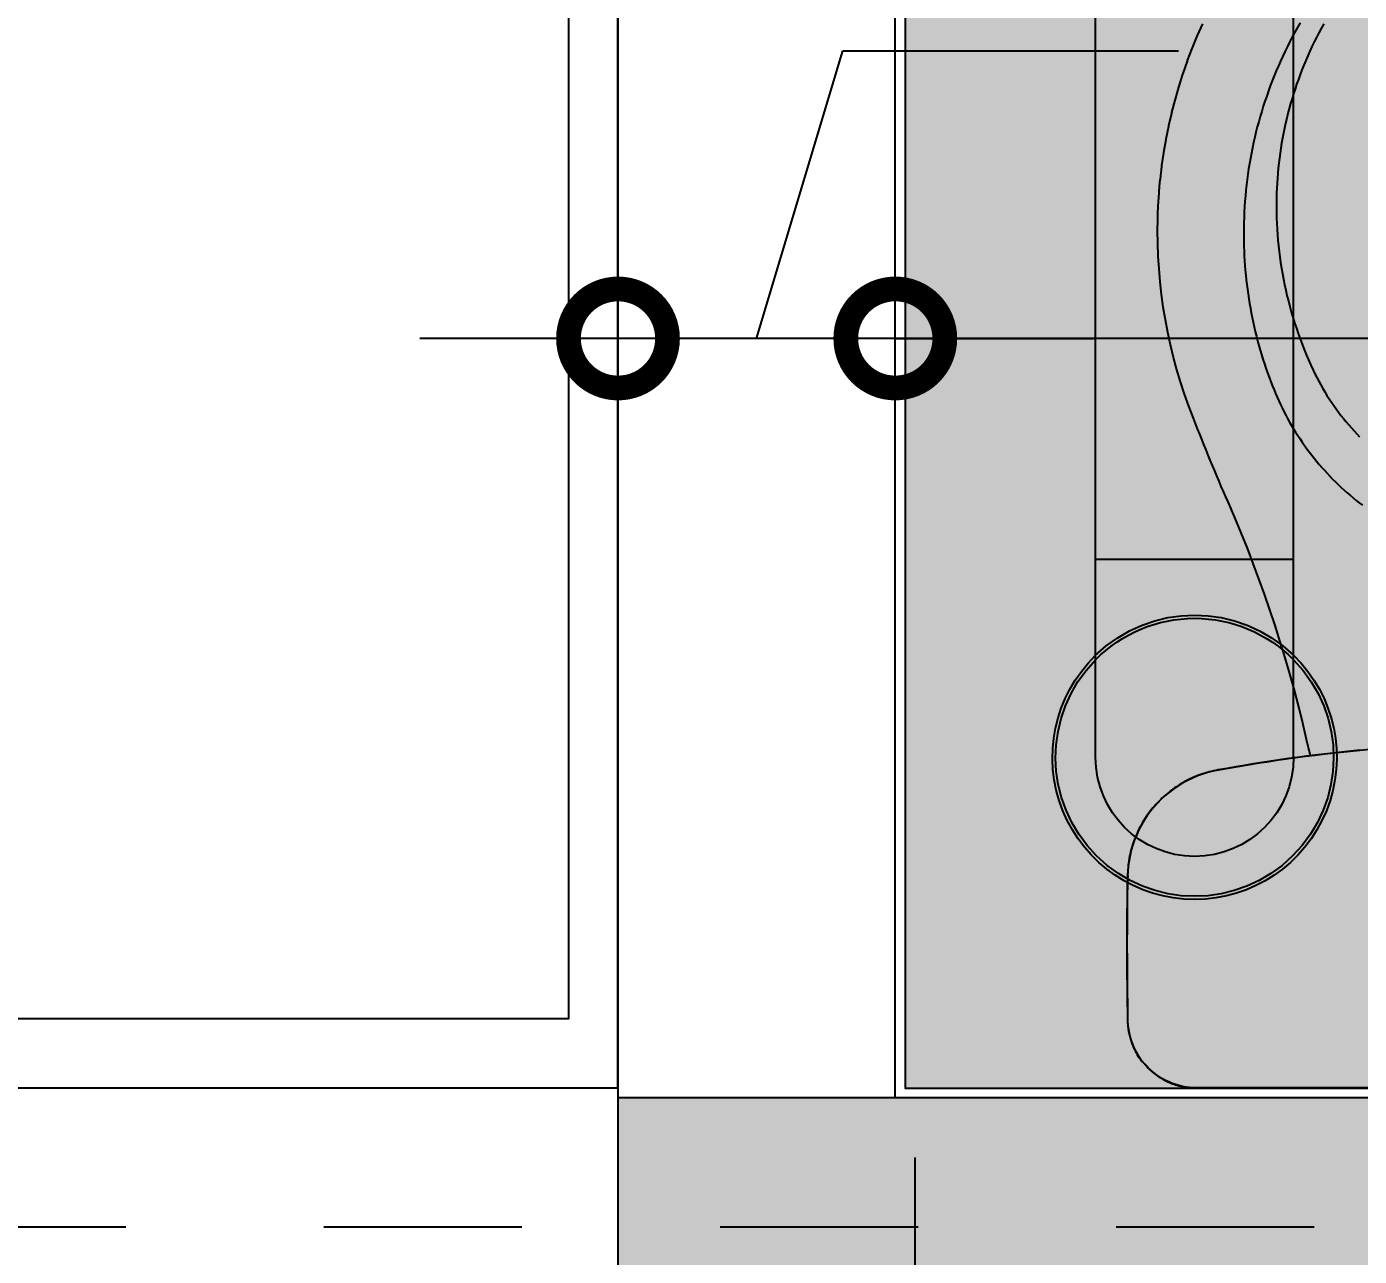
# Model space of a CAD drawing. Header units: metres. Extents: x -40 to 570, y -25 to 184.
# Drawn here: x 67.471 to 68.144, y -3.22 to -2.599 of the extents above; entities that cross this region are included whole.
import ezdxf

# ---------------------------------------------------------------- set-up
doc = ezdxf.new("R2010")
doc.units = ezdxf.units.M
for name, pattern in [('DUPLEX SUPERIOR$0$DASHEDX2', [1.5, 1, -0.5]), ('DUPLEX SUPERIOR$0$ESTILO_TQS_0001', [1, 0.7, -0.3]), ('DUPLEX SUPERIOR$0$ESTILO_TQS_0004', [1.12, 0.5, -0.2, 0.01, -0.2, 0.01, -0.2])]:
    doc.linetypes.add(name, pattern=pattern)
for name, color, linetype in [('ARQ-DIM', 2, 'Continuous'), ('DUPLEX SUPERIOR$0$1', 232, 'DUPLEX SUPERIOR$0$DASHEDX2'), ('DUPLEX SUPERIOR$0$205', 7, 'DUPLEX SUPERIOR$0$ESTILO_TQS_0004'), ('DUPLEX SUPERIOR$0$210', 15, 'DUPLEX SUPERIOR$0$ESTILO_TQS_0001'), ('DUPLEX SUPERIOR$0$4', 2, 'Continuous'), ('DUPLEX SUPERIOR$0$5', 232, 'Continuous'), ('DUPLEX SUPERIOR$0$ARQ-ALV ACAB', 4, 'Continuous'), ('DUPLEX SUPERIOR$0$ARQ-ALV OSSO', 5, 'Continuous'), ('DUPLEX SUPERIOR$0$ARQ-HID', 7, 'Continuous'), ('DUPLEX SUPERIOR$0$ARQ-PRJ', 7, 'DUPLEX SUPERIOR$0$DASHEDX2')]:
    doc.layers.add(name, color=color, linetype=linetype)
doc.layers.add('DUPLEX SUPERIOR$0$ARQ-FORRO', color=9, linetype='Continuous', lineweight=5)
doc.styles.add('Adesa', font='ARIALN.TTF')
doc.dimstyles.new('ADESA 1-0050', dxfattribs={"dimtxt": 0.1, "dimasz": 0.1, "dimexe": 0.05, "dimexo": 0.05, "dimgap": 0.03, "dimtad": 1, "dimdec": 1, "dimlfac": 100, "dimzin": 12, "dimtxsty": 'Adesa', "dimblk": 'DOTSMALL', "dimcen": 1, "dimdle": 0.05, "dimclrd": 1, "dimclre": 1, "dimclrt": 256, "dimazin": 3, "dimtm": 1e-09, "dimtfac": 1, "dimtdec": 1, "dimtmove": 1, "dimatfit": 0, "dimldrblk": 'DOTSMALL', "dimfxl": 0.8, "dimtvp": 2, "dimtolj": 1, "dimtzin": 0, "dimarcsym": 0})

# ---------------------------------------------------------------- blocks, each defined once
blk = doc.blocks.new('DUPLEX SUPERIOR$0$ARQ-HID-BACIA CX')
blk.add_line((-0.00007, -0.175), (-0.00007, 0.175))
for points in [[(-0.1705, 0.08551), (-0.17005, 0.09), (-0.16958, 0.09448), (-0.16909, 0.09896), (-0.16857, 0.10344), (-0.16803, 0.10791), (-0.16747, 0.11238), (-0.16689, 0.11685), (-0.16628, 0.12132), (-0.16565, 0.12578), (-0.165, 0.13024), (-0.16433, 0.1347), (-0.16363, 0.13915), (-0.1629, 0.1436), (-0.16215, 0.14805), (-0.16138, 0.15249), (-0.16061, 0.15693), (-0.16036, 0.15805), (-0.16011, 0.15916), (-0.15985, 0.16027), (-0.15957, 0.16138), (-0.15928, 0.16249), (-0.15897, 0.16359), (-0.15863, 0.16468), (-0.15827, 0.16576), (-0.15788, 0.16683), (-0.15746, 0.1679), (-0.15702, 0.16895), (-0.15655, 0.17), (-0.15607, 0.17103), (-0.15556, 0.17206), (-0.15504, 0.17308), (-0.1545, 0.17408), (-0.15393, 0.17508), (-0.15335, 0.17606), (-0.15275, 0.17703), (-0.15212, 0.17799), (-0.15148, 0.17893), (-0.15082, 0.17986), (-0.15013, 0.18078), (-0.14943, 0.18168), (-0.14872, 0.18257), (-0.14798, 0.18345), (-0.14722, 0.18431), (-0.14645, 0.18515), (-0.14566, 0.18598), (-0.14485, 0.18679), (-0.14403, 0.18758), (-0.14319, 0.18836), (-0.14234, 0.18912), (-0.14147, 0.18986), (-0.14058, 0.19058), (-0.13969, 0.19129), (-0.13877, 0.19197), (-0.13784, 0.19264), (-0.1369, 0.19329), (-0.13595, 0.19392), (-0.13498, 0.19453), (-0.134, 0.19512), (-0.13301, 0.19569), (-0.13201, 0.19624), (-0.13099, 0.19677), (-0.12997, 0.19727), (-0.12893, 0.19776), (-0.12789, 0.19822), (-0.12684, 0.19866), (-0.12577, 0.19908), (-0.1247, 0.19948), (-0.12362, 0.19986), (-0.12254, 0.20021), (-0.12144, 0.20055), (-0.12034, 0.20086), (-0.11924, 0.20116), (-0.11812, 0.20142), (-0.11701, 0.20166), (-0.11588, 0.20188), (-0.11476, 0.20207), (-0.11363, 0.20223), (-0.11249, 0.20236), (-0.11136, 0.20247), (-0.11022, 0.20256), (-0.10908, 0.20264), (-0.10794, 0.20271), (-0.10679, 0.20277, -0.00878), (-0.03415, 0.20273), (-0.03353, 0.2027), (-0.0329, 0.20268), (-0.03227, 0.20264), (-0.03165, 0.20259), (-0.03102, 0.20253), (-0.0304, 0.20246), (-0.02978, 0.20237), (-0.02916, 0.20227), (-0.02854, 0.20217), (-0.02792, 0.20205), (-0.02731, 0.20192), (-0.02669, 0.20178), (-0.02608, 0.20163), (-0.02548, 0.20147), (-0.02487, 0.2013), (-0.02427, 0.20111), (-0.02368, 0.20092), (-0.02308, 0.20072), (-0.02249, 0.2005), (-0.02191, 0.20027), (-0.02133, 0.20004), (-0.02075, 0.19979), (-0.02018, 0.19954), (-0.01961, 0.19927), (-0.01904, 0.19899), (-0.01849, 0.1987), (-0.01793, 0.19841), (-0.01739, 0.1981), (-0.01684, 0.19778), (-0.01631, 0.19746), (-0.01578, 0.19712), (-0.01526, 0.19677), (-0.01474, 0.19641), (-0.01423, 0.19605), (-0.01372, 0.19568)], [(-0.01308, 0.195, 0.018828), (-0.0135, 0.19544)], [(-0.00007, -0.16772), (-0.00007, 0.16772, 0.212488), (-0.01155, 0.19352), (-0.01247, 0.19434), (-0.01264, 0.19449), (-0.01279, 0.19463), (-0.01286, 0.1947), (-0.01299, 0.19482), (-0.01311, 0.19493), (-0.01316, 0.19498), (-0.01322, 0.19504), (-0.01324, 0.19506), (-0.01327, 0.19509), (-0.01328, 0.1951), (-0.01328, 0.1951)], [(-0.01231, 0.1942, 0.002919), (-0.01155, 0.19353)], [(-0.16765, 0.1104), (-0.16776, 0.11042), (-0.17602, 0.11228), (-0.1842, 0.11422), (-0.19248, 0.1163), (-0.2008, 0.11849), (-0.20903, 0.12077), (-0.21715, 0.12313), (-0.22532, 0.12562), (-0.23351, 0.12822), (-0.24148, 0.13086), (-0.24931, 0.13356), (-0.25707, 0.13635), (-0.26479, 0.13922), (-0.27251, 0.14221), (-0.28026, 0.14532), (-0.28804, 0.14857), (-0.29584, 0.15194, 0.011149), (-0.33812, 0.16943), (-0.34416, 0.17175), (-0.35027, 0.17392), (-0.35642, 0.17593), (-0.36262, 0.17778), (-0.36886, 0.17948), (-0.37514, 0.18101), (-0.38146, 0.18239), (-0.38782, 0.1836), (-0.3942, 0.18465), (-0.40061, 0.18554), (-0.40704, 0.18627), (-0.4135, 0.18683), (-0.41997, 0.18723), (-0.42645, 0.18746), (-0.43294, 0.18753), (-0.43806, 0.18747), (-0.43843, 0.18746), (-0.44165, 0.18736), (-0.44488, 0.18723), (-0.44526, 0.18721), (-0.4517, 0.1868), (-0.45207, 0.18677), (-0.45528, 0.1865), (-0.4585, 0.18619), (-0.45888, 0.18615), (-0.46528, 0.1854), (-0.46566, 0.18535), (-0.47204, 0.18442), (-0.47243, 0.18436), (-0.47878, 0.18326), (-0.47915, 0.18319), (-0.48548, 0.18191), (-0.48586, 0.18183), (-0.49214, 0.18039), (-0.49251, 0.1803), (-0.49875, 0.17869), (-0.49913, 0.17858), (-0.50533, 0.1768), (-0.5057, 0.17669), (-0.51184, 0.17475), (-0.51221, 0.17462), (-0.5183, 0.17251), (-0.51866, 0.17238), (-0.5247, 0.1701), (-0.52506, 0.16996), (-0.53103, 0.16752), (-0.53138, 0.16737), (-0.5373, 0.16477)]]:
    blk.add_lwpolyline(points, format="xyb")
at = {"ltscale": 0.000466036}
blk.add_lwpolyline([(-0.17457, 0, -0.044623), (-0.16053, 0.15692), (-0.15997, 0.15966), (-0.15929, 0.1623), (-0.15848, 0.1649), (-0.15754, 0.16746), (-0.15648, 0.16997), (-0.1553, 0.17243), (-0.15399, 0.17483), (-0.15258, 0.17716), (-0.15105, 0.17942), (-0.14941, 0.1816), (-0.14766, 0.1837), (-0.14582, 0.18571), (-0.14388, 0.18763), (-0.14184, 0.18945), (-0.13972, 0.19116), (-0.13752, 0.19278), (-0.13524, 0.19428), (-0.13289, 0.19567), (-0.13048, 0.19694), (-0.128, 0.19809), (-0.12547, 0.19912), (-0.1229, 0.20002), (-0.12028, 0.2008), (-0.11763, 0.20144), (-0.11494, 0.20196), (-0.11224, 0.20234), (-0.10952, 0.20259), (-0.10679, 0.2027, -0.008778), (-0.03416, 0.20265, -0.158216), (-0.01377, 0.19562, -0.039631), (-0.01364, 0.19551, -0.017665), (-0.01334, 0.19517), (-0.01328, 0.1951)], format="xyb", dxfattribs=at)
at = {"ltscale": 0.00311}
blk.add_lwpolyline([(-0.10678, 0.20206), (-0.10679, 0.2027)], dxfattribs=at)
at = {"ltscale": 0.00156}
blk.add_lwpolyline([(-0.0131, 0.19508), (-0.01335, 0.19529)], dxfattribs=at)
for points in [[(-0.01328, 0.1951), (-0.01328, 0.19509)], [(-0.01147, 0.19363), (-0.01087, 0.19305), (-0.01027, 0.19247), (-0.00968, 0.19189), (-0.00911, 0.19128), (-0.00855, 0.19066), (-0.00801, 0.19003), (-0.00749, 0.18938), (-0.00698, 0.18872), (-0.00649, 0.18805), (-0.00601, 0.18737), (-0.00555, 0.18668), (-0.0051, 0.18597), (-0.00468, 0.18526), (-0.00427, 0.18453), (-0.00388, 0.1838), (-0.0035, 0.18305), (-0.00314, 0.1823), (-0.00281, 0.18154), (-0.00249, 0.18077), (-0.00218, 0.18), (-0.0019, 0.17921), (-0.00164, 0.17842), (-0.00139, 0.17763), (-0.00116, 0.17683), (-0.00096, 0.17602), (-0.00077, 0.17521), (-0.0006, 0.1744), (-0.00045, 0.17358), (-0.00032, 0.17275), (-0.00021, 0.17193), (-0.00012, 0.1711), (-0.00006, 0.17027), (-0.00002, 0.16944), (0.00001, 0.16861), (0.00003, 0.16778)], [(0, 0.16772), (0, -0.16772)], [(-0.53775, 0.11558), (-0.5354, 0.11692), (-0.53302, 0.11824), (-0.53063, 0.11952), (-0.52822, 0.12077), (-0.5258, 0.122), (-0.52336, 0.12319), (-0.52091, 0.12435), (-0.51844, 0.12547), (-0.51596, 0.12657), (-0.51346, 0.12763), (-0.51095, 0.12867), (-0.50843, 0.12967), (-0.50589, 0.13064), (-0.50334, 0.13157), (-0.50078, 0.13247), (-0.49821, 0.13334), (-0.49563, 0.13418), (-0.49304, 0.13498), (-0.49043, 0.13575), (-0.48782, 0.13649), (-0.4852, 0.13719), (-0.48257, 0.13786), (-0.47993, 0.13849), (-0.47728, 0.1391), (-0.47463, 0.13967), (-0.47197, 0.14021), (-0.4693, 0.14071), (-0.46663, 0.14119), (-0.46395, 0.14162), (-0.46126, 0.14202), (-0.45857, 0.14238), (-0.45588, 0.1427), (-0.45318, 0.14297), (-0.45047, 0.14321), (-0.44777, 0.14341), (-0.44506, 0.14359), (-0.44235, 0.14375), (-0.43964, 0.14389), (-0.43693, 0.14403), (-0.43451, 0.14406), (-0.4321, 0.14408), (-0.42969, 0.14408), (-0.42728, 0.14405), (-0.42487, 0.14399), (-0.42246, 0.1439), (-0.42005, 0.14378), (-0.41764, 0.14364), (-0.41523, 0.14347), (-0.41283, 0.14327), (-0.41042, 0.14304), (-0.40803, 0.14279), (-0.40563, 0.14251), (-0.40324, 0.1422), (-0.40085, 0.14186), (-0.39846, 0.1415), (-0.39608, 0.14111), (-0.3937, 0.14069), (-0.39133, 0.14025), (-0.38897, 0.13978), (-0.38661, 0.13928), (-0.38425, 0.13876), (-0.3819, 0.13821), (-0.37956, 0.13763), (-0.37722, 0.13702), (-0.37489, 0.13639), (-0.37257, 0.13573), (-0.37026, 0.13505), (-0.36795, 0.13434), (-0.36565, 0.13361), (-0.36336, 0.13284), (-0.36109, 0.13205), (-0.35882, 0.13123), (-0.35656, 0.13038), (-0.3543, 0.12953), (-0.35246, 0.12874), (-0.35062, 0.12794), (-0.34878, 0.12713), (-0.34695, 0.12631), (-0.34512, 0.12547), (-0.34331, 0.12462), (-0.34151, 0.12374), (-0.33972, 0.12283), (-0.33794, 0.12189), (-0.33619, 0.12092), (-0.33445, 0.11992), (-0.33272, 0.11889), (-0.33102, 0.11783), (-0.32933, 0.11675), (-0.32765, 0.11564), (-0.32599, 0.11451), (-0.32435, 0.11335), (-0.32273, 0.11217), (-0.32112, 0.11097), (-0.31952, 0.10975), (-0.31795, 0.10851), (-0.31639, 0.10724), (-0.31485, 0.10595), (-0.31333, 0.10464), (-0.31183, 0.10331), (-0.31035, 0.10196), (-0.30888, 0.10058), (-0.30744, 0.09918), (-0.30602, 0.09777), (-0.30462, 0.09633), (-0.30324, 0.09487), (-0.30188, 0.09339), (-0.30055, 0.09189), (-0.29923, 0.09038), (-0.29794, 0.08884), (-0.29667, 0.08729), (-0.29542, 0.08572), (-0.29419, 0.08413)], [(-0.53719, 0.10369), (-0.53493, 0.10493), (-0.53266, 0.10615), (-0.53038, 0.10732), (-0.52808, 0.10847), (-0.52576, 0.10959), (-0.52343, 0.11067), (-0.52108, 0.11172), (-0.51872, 0.11274), (-0.51635, 0.11372), (-0.51397, 0.11467), (-0.51157, 0.11559), (-0.50917, 0.11648), (-0.50675, 0.11733), (-0.50432, 0.11815), (-0.50188, 0.11893), (-0.49943, 0.11968), (-0.49697, 0.1204), (-0.49451, 0.12109), (-0.49203, 0.12174), (-0.48955, 0.12235), (-0.48706, 0.12293), (-0.48456, 0.12348), (-0.48206, 0.12399), (-0.47955, 0.12447), (-0.47704, 0.12492), (-0.47452, 0.12533), (-0.472, 0.12571), (-0.46947, 0.12605), (-0.46694, 0.12636), (-0.46441, 0.12663), (-0.46187, 0.12687), (-0.45934, 0.12707), (-0.4568, 0.12725), (-0.45426, 0.12738), (-0.45172, 0.12749), (-0.44918, 0.12756), (-0.44664, 0.12759), (-0.44411, 0.12759), (-0.44157, 0.12756), (-0.43904, 0.12749), (-0.4365, 0.12739), (-0.43356, 0.12724), (-0.43075, 0.12704), (-0.42795, 0.12681), (-0.42515, 0.12654), (-0.42234, 0.12622), (-0.41954, 0.12586), (-0.41675, 0.12546), (-0.41396, 0.12502), (-0.41117, 0.12454), (-0.40838, 0.12402), (-0.40561, 0.12346), (-0.40283, 0.12285), (-0.40007, 0.12221), (-0.39731, 0.12152), (-0.39456, 0.1208), (-0.39182, 0.12003), (-0.38908, 0.11922), (-0.38636, 0.11838), (-0.38364, 0.11749), (-0.38094, 0.11656), (-0.37824, 0.1156), (-0.37556, 0.11459), (-0.37289, 0.11354), (-0.37023, 0.11246), (-0.36759, 0.11133), (-0.36496, 0.11017), (-0.36234, 0.10897), (-0.36048, 0.10807), (-0.35863, 0.10713), (-0.3568, 0.10617), (-0.35499, 0.10518), (-0.35319, 0.10416), (-0.35142, 0.10311), (-0.34966, 0.10203), (-0.34792, 0.10092), (-0.34621, 0.09978), (-0.34451, 0.09862), (-0.34284, 0.09743), (-0.34118, 0.09621), (-0.33955, 0.09496), (-0.33794, 0.09369), (-0.33635, 0.09239), (-0.33479, 0.09107), (-0.33324, 0.08972), (-0.33173, 0.08834), (-0.33023, 0.08694), (-0.32876, 0.08552)]]:
    blk.add_lwpolyline(points)
at = {"ltscale": 0.00179}
blk.add_lwpolyline([(-0.00045, 0.16772), (-0.00008, 0.16772)], dxfattribs=at)
blk = doc.blocks.new('DUPLEX SUPERIOR$0$E3')
at = {"layer": 'DUPLEX SUPERIOR$0$ARQ-PRJ'}
for p, q in [((302.21545, -376.06931), (302.31545, -376.06931)), ((302.31545, -376.16931), (302.31545, -376.06931)), ((302.21545, -376.16931), (302.31545, -376.16931))]:
    blk.add_line(p, q, dxfattribs=at)
for radius, start, end in [(0.07178, 44.15719, 315.84978), (0.07017, 45.45042, 314.55686), (0.05, 90, 270), (0.07017, 314.55686, 45.45042), (0.07178, 315.84978, 44.15719)]:
    blk.add_arc((302.21545, -376.11931), radius, start, end, dxfattribs=at)
blk = doc.blocks.new('DUPLEX SUPERIOR$0$A$C7f4744db')
at = {"layer": 'DUPLEX SUPERIOR$0$ARQ-PRJ', "ltscale": 50}
for p, q in [((0.10117, 0.27195, 0.00001), (0.10105, 2.74509, 0)), ((0.20117, 0.27239, 0.00001), (0.20105, 2.74511, 0))]:
    blk.add_line(p, q, dxfattribs=at)
at = {"layer": 'DUPLEX SUPERIOR$0$ARQ-PRJ', "ltscale": 0.5, "xscale": -1, "rotation": 270.0000000000001}
blk.add_blockref('DUPLEX SUPERIOR$0$E3', (376.27048, -302.0435, 0), dxfattribs=at)
blk = doc.blocks.new('DUPLEX SUPERIOR$0$planta duplex inferior tipo 1')
at = {"layer": 'DUPLEX SUPERIOR$0$ARQ-FORRO'}
h = blk.add_hatch(color=256, dxfattribs=at)
h.dxf.hatch_style = 1
h.paths.add_polyline_path([(4.63491, 1.45), (6.05497, 1.45), (6.05497, 0.35991), (5.27493, 0.35991), (5.27493, 0.06991), (4.63491, 0.06991)])
at = {"layer": 'DUPLEX SUPERIOR$0$ARQ-ALV ACAB'}
for points in [[(4.46491, 1.575), (4.46498, 1.60497), (4.63498, 1.60497), (4.63491, 1.55), (4.68493, 1.55), (4.68493, 1.45), (4.63491, 1.45), (4.63491, 0.06991), (5.27493, 0.06991), (5.27493, 0.35991), (6.05497, 0.35991), (6.05497, 1.45), (5.35493, 1.45), (5.35493, 1.55), (6.20497, 1.55), (6.20497, 0.06991)], [(4.46491, 1.58), (4.46491, 0.10486), (0.15, 0.10486)]]:
    blk.add_lwpolyline(points, dxfattribs=at)
at = {"layer": 'DUPLEX SUPERIOR$0$ARQ-ALV OSSO'}
for points in [[(4.48991, 1.575), (4.48991, 0.06986), (0, 0.06986), (0, -0.01009)], [(5.39489, 1.545), (5.35989, 1.545), (5.35989, 1.455), (6.05997, 1.455), (6.05997, 0.35491), (5.27993, 0.35491), (5.27993, 0.06491), (4.62991, 0.06491), (4.62991, 1.455), (4.67993, 1.455), (4.67993, 1.545), (4.62991, 1.545)], [(4.48991, 0.06986), (4.48991, 1.475)]]:
    blk.add_lwpolyline(points, dxfattribs=at)
at = {"layer": 'DUPLEX SUPERIOR$0$ARQ-FORRO'}
blk.add_lwpolyline([(4.63491, 1.45), (6.05497, 1.45), (6.05497, 0.35991), (5.27493, 0.35991), (5.27493, 0.06991), (4.63491, 0.06991)], close=True, dxfattribs=at)
blk.add_blockref('DUPLEX SUPERIOR$0$A$C7f4744db', (4.62991, 0.06491))
at = {"layer": 'DUPLEX SUPERIOR$0$ARQ-HID', "lineweight": -2, "extrusion": (0, 0, -1), "zscale": -1, "rotation": 270}
blk.add_blockref('DUPLEX SUPERIOR$0$ARQ-HID-BACIA CX', (-4.94993, 0.06991, 0), dxfattribs=at)
blk = doc.blocks.new('DUPLEX SUPERIOR$0$EST-LO-012-BAR-R00')
at = {"layer": 'DUPLEX SUPERIOR$0$4'}
h = blk.add_hatch(color=8, dxfattribs=at)
h.dxf.hatch_style = 1
h.paths.add_polyline_path([(-1094.500883, 35.997145), (-1113.500883, 35.997145), (-1113.500883, -14.002855), (-1094.500883, -14.002855)])
h.paths.add_polyline_path([(-786.000061, 35.997145), (-805.000061, 35.997145), (-805.000061, -14.002855), (-786.000061, -14.002855)])
h.paths.add_polyline_path([(-980.00031, -99.999277), (-993.00031, -99.999277), (-993.00031, -232), (-1239.500379, -232), (-1239.500379, -245), (-980.00031, -245)])
h.paths.add_polyline_path([(-980.00031, -396.003386), (-1239.500379, -396.003386), (-1239.500379, -409.003386), (-993.00031, -409.003386), (-993.00031, -541.004109), (-980.00031, -541.004109)])
h.paths.add_polyline_path([(-1534.999687, -396.002061), (-1547.999687, -396.002061), (-1547.999687, -566.99002), (-1534.999687, -566.99002), (-1534.999687, -458.002855), (-1532.999904, -458.002855), (-1532.999904, -445.003037), (-1534.999687, -445.003037)])
h.paths.add_polyline_path([(-2548.999343, 77.001566), (-2561.999343, 77.001566), (-2561.999343, -195.998214), (-2399.510997, -195.998214), (-2399.510997, -182.998214), (-2548.999343, -182.998214)], flags=17)
h.paths.add_polyline_path([(-2548.999822, -458.004942), (-2399.510997, -458.004942), (-2399.510997, -445.004942), (-2561.999822, -445.004942), (-2561.999822, -718.004952), (-2548.999822, -718.004952)], flags=17)
h.paths.add_polyline_path([(280.995777, -409.003386), (459.996043, -409.003386), (459.996043, -396.003386), (280.995777, -396.003386)])
h.paths.add_polyline_path([(1014.995404, -718.004952), (1027.995404, -718.004952), (1027.995404, -566.99002), (1014.995404, -566.99002)])
h.paths.add_polyline_path([(865.506331, -458.001482), (1012.995404, -458.001482), (1012.995404, -444.99002), (865.506331, -444.99002)])
h.paths.add_polyline_path([(865.506331, -196.001904), (1012.995156, -196.001904), (1012.995156, -183.00198), (865.506331, -183.00198)])
h.paths.add_polyline_path([(1014.995156, -74.001904), (1027.995156, -74.001904), (1027.995156, 77.000887), (1014.995156, 77.000887)])
h.paths.add_polyline_path([(280.995777, -245), (459.996043, -245), (459.996043, -232.000209), (280.995777, -232.000209)])
h.paths.add_polyline_path([(-57.501936, -245), (0, -245), (0, -225.996934), (-57.501936, -225.996934)])
h.paths.add_polyline_path([(-980.00031, -245), (-801.000061, -245), (-801.000061, -232), (-980.00031, -232)])
h.paths.add_polyline_path([(-980.00031, -409.003177), (-801.000061, -409.003177), (-801.000061, -395.999165), (-980.00031, -395.999165)])
h.paths.add_polyline_path([(-1547.999687, -74.000884), (-1534.999687, -74.000884), (-1534.999687, 77.000932), (-1547.999687, 77.000932)])
h.paths.add_polyline_path([(-1532.999687, -196.000349), (-1385.510847, -196.000349), (-1385.510847, -183.000531), (-1532.999687, -183.000531)])
h.paths.add_polyline_path([(-1547.999904, -718.004976), (-1534.999687, -718.004976), (-1534.999687, -566.99002), (-1547.999904, -566.99002)])
h.paths.add_polyline_path([(-1532.999904, -458.002855), (-1385.510832, -458.002855), (-1385.510832, -445.003037), (-1532.999904, -445.003037)])
h.paths.add_polyline_path([(-1548.000663, -396.002061), (-2253.500545, -396.002061), (-2253.500545, -409.001685), (-2008.001965, -409.001685), (-2008.001965, -540.996579), (-1995.001777, -540.996579), (-1995.001777, -409.00183), (-1548.000663, -409.00183)])
h.paths.add_polyline_path([(1245.999783, -327.001694), (1689.007686, -327.001694), (1689.007686, -314.001694), (1245.999783, -314.001694)])
h.paths.add_polyline_path([(-249.004459, -245.001553), (-236.004459, -245.001553), (-236.004459, -0.001553), (-249.004459, -0.001553)])
h.paths.add_polyline_path([(-1548.000446, -245.001325), (-1548.000446, -232.001024), (-1995.001965, -232.001024), (-1995.001965, -100.000624), (-2008.001965, -100.000624), (-2008.001965, -232.001325), (-2253.500545, -232.001325), (-2253.500545, -245.001325)])
h.paths.add_polyline_path([(-3223.007243, -327.001694), (-2779.99934, -327.001694), (-2779.99934, -314.001694), (-3223.007243, -314.001694)])
h.paths.add_polyline_path([(1015.01125, -327.001694), (1155.51125, -327.001694), (1155.51125, -314.001694), (1015.01125, -314.001694)])
h.paths.add_polyline_path([(-2689.510807, -327.001694), (-2549.010807, -327.001694), (-2549.010807, -314.001694), (-2689.510807, -314.001694)])
h.paths.add_polyline_path([(-3223.007243, -72.001699), (-3208.007243, -72.001699), (-3208.007243, -42.001699), (-3223.007243, -42.001699)])
h.paths.add_polyline_path([(-2962.007243, -72.001699), (-2947.007243, -72.001699), (-2947.007243, -42.001699), (-2962.007243, -42.001699)])
h.paths.add_polyline_path([(1413.007686, -72.001699), (1428.007686, -72.001699), (1428.007686, -42.001699), (1413.007686, -42.001699)])
h.paths.add_polyline_path([(1674.007686, -72.001699), (1689.007686, -72.001699), (1689.007686, -42.001699), (1674.007686, -42.001699)])
h.paths.add_polyline_path([(-3223.007243, -599.001687), (-3208.007243, -599.001687), (-3208.007243, -569.001687), (-3223.007243, -569.001687)])
h.paths.add_polyline_path([(-2962.007243, -599.001687), (-2947.007243, -599.001687), (-2947.007243, -569.001687), (-2962.007243, -569.001687)])
h.paths.add_polyline_path([(1413.007686, -599.001687), (1428.007686, -599.001687), (1428.007686, -569.001687), (1413.007686, -569.001687)])
h.paths.add_polyline_path([(1674.007686, -599.001687), (1689.007686, -599.001687), (1689.007686, -569.001687), (1674.007686, -569.001687)])
edge = h.paths.add_edge_path()
edge.add_line((-2399.510997, -445.004942), (-2561.999822, -445.004942))
edge.add_line((-2561.999822, -445.004942), (-2561.999822, -718.004952))
edge.add_line((-2561.999822, -718.004952), (-2548.999822, -718.004952))
edge.add_line((-2548.999822, -718.004952), (-2548.999822, -458.004942))
edge.add_line((-2548.999822, -458.004942), (-2399.510997, -458.004942))
edge.add_line((-2399.510997, -458.004942), (-2399.510997, -445.005172))
edge.add_line((-2561.999343, 77.001566), (-2561.999343, -195.998214))
edge.add_line((-2561.999343, -195.998214), (-2399.510997, -195.998214))
edge.add_line((-2399.510997, -195.998214), (-2399.510997, -182.998214))
edge.add_line((-2399.510997, -182.998214), (-2548.999343, -182.998214))
edge.add_line((-2548.999343, -182.998214), (-2548.999343, 77.001566))
edge.add_line((-2548.999343, 77.001566), (-2561.999822, 77.001566))
h.paths.add_polyline_path([(-1109.165788, -62.830897), (-1109.165788, -3.910365), (-1132.141572, -3.910365), (-1132.141572, -62.830897)], flags=9)
at = {"layer": 'DUPLEX SUPERIOR$0$1'}
blk.add_lwpolyline([(-3223.007243, -72.001699), (-3223.007243, -314.001694)], dxfattribs=at)
at = {"layer": 'DUPLEX SUPERIOR$0$205'}
blk.add_line((-3517.85276, -320.501693), (1995.986055, -320.501693), dxfattribs=at)
at = {"layer": 'DUPLEX SUPERIOR$0$210'}
blk.add_line((-3208.007243, -327.001694), (-3208.007243, -314.001694), dxfattribs=at)
at = {"layer": 'DUPLEX SUPERIOR$0$4', "linetype": 'Continuous'}
blk.add_lwpolyline([(-3223.007243, -327.001694), (-2779.99934, -327.001694), (-2779.99934, -314.001694), (-3223.007243, -314.001694), (-3223.007243, -327.001694)], dxfattribs=at)
at = {"layer": 'DUPLEX SUPERIOR$0$5', "linetype": 'Continuous'}
blk.add_lwpolyline([(-3223.007243, -327.001694), (-2779.99934, -327.001694), (-2779.99934, -314.001694), (-3223.007243, -314.001694), (-3223.007243, -327.001694)], dxfattribs=at)
blk = doc.blocks.new('DUPLEX SUPERIOR')
at = {"linetype": 'Continuous', "xscale": 0.01, "yscale": 0.01, "zscale": 0.01}
blk.add_blockref('DUPLEX SUPERIOR$0$EST-LO-012-BAR-R00', (0, 0), dxfattribs=at)
at = {"layer": 'DUPLEX SUPERIOR$0$ARQ-HID'}
blk.add_blockref('DUPLEX SUPERIOR$0$planta duplex inferior tipo 1', (-36.71999, -3.20493, 0), dxfattribs=at)
blk = doc.blocks.new('_DotSmall')
at = {"color": 0, "linetype": 'ByBlock', "const_width": 0.5}
blk.add_lwpolyline([(-0.0625, 0, 1), (0.0625, 0, 1)], format="xyb", close=True, dxfattribs=at)
blk = doc.blocks.new('*D471')
at = {"layer": 'ARQ-DIM', "color": 1, "lineweight": -2, "transparency": 16777216}
for p, q in [((67.90997, -2.87993), (67.90997, -2.70663)), ((68.55993, -2.87993), (68.55993, -2.70663)), ((68.60993, -2.75663), (67.85997, -2.75663))]:
    blk.add_line(p, q, dxfattribs=at)
at = {"layer": 'Defpoints', "color": 0, "transparency": 16777216}
for p in [(67.90997, -2.75663), (67.90997, -2.92993, 0), (68.55993, -2.92993, 0)]:
    blk.add_point(p, dxfattribs=at)
at = {"layer": 'ARQ-DIM', "color": 1, "lineweight": -2, "transparency": 16777216, "xscale": 0.1, "yscale": 0.1, "zscale": 0.1, "rotation": 180}
blk.add_blockref('_DotSmall', (67.90997, -2.75663), dxfattribs=at)
at = {"layer": 'ARQ-DIM', "color": 1, "lineweight": -2, "transparency": 16777216, "xscale": 0.1, "yscale": 0.1, "zscale": 0.1}
blk.add_blockref('_DotSmall', (68.55993, -2.75663), dxfattribs=at)
at = {"layer": 'ARQ-DIM', "transparency": 16777216, "insert": (68.23495, -2.67558), "char_height": 0.1, "attachment_point": 5, "style": 'Adesa'}
blk.add_mtext('\\A1;65', dxfattribs=at)
blk = doc.blocks.new('*D472')
at = {"layer": 'ARQ-DIM', "color": 1, "lineweight": -2, "transparency": 16777216}
for p, q in [((67.83997, -2.75663), (67.88353, -2.61143)), ((67.88353, -2.61143), (68.05301, -2.61143)), ((67.76997, -2.82993), (67.76997, -2.70663)), ((67.90997, -2.82993), (67.90997, -2.70663)), ((67.76997, -2.75663), (67.66997, -2.75663)), ((67.90997, -2.75663), (67.76997, -2.75663)), ((67.90997, -2.75663), (67.76997, -2.75663)), ((67.90997, -2.75663), (68.00997, -2.75663))]:
    blk.add_line(p, q, dxfattribs=at)
at = {"layer": 'Defpoints', "color": 0, "transparency": 16777216}
for p in [(67.76997, -2.75663), (67.76997, -2.87993, 0), (67.90997, -2.87993)]:
    blk.add_point(p, dxfattribs=at)
at = {"layer": 'ARQ-DIM', "color": 1, "lineweight": -2, "transparency": 16777216, "xscale": 0.1, "yscale": 0.1, "zscale": 0.1}
blk.add_blockref('_DotSmall', (67.76997, -2.75663), dxfattribs=at)
at = {"layer": 'ARQ-DIM', "color": 1, "lineweight": -2, "transparency": 16777216, "xscale": 0.1, "yscale": 0.1, "zscale": 0.1, "rotation": 180}
blk.add_blockref('_DotSmall', (67.90997, -2.75663), dxfattribs=at)
at = {"layer": 'ARQ-DIM', "transparency": 16777216, "insert": (67.96827, -2.53122), "char_height": 0.1, "attachment_point": 5, "style": 'Adesa'}
blk.add_mtext('\\A1;14', dxfattribs=at)

msp = doc.modelspace()

# ---------------------------------------------------------------- block references
at = {"layer": 'ARQ-DIM'}
msp.add_blockref('DUPLEX SUPERIOR', (100, 0), dxfattribs=at)

# ---------------------------------------------------------------- dimensions: what is measured, and where the dimension line sits
for base, p1, p2, picture, middle in [((67.76997, -2.75663), (67.90997, -2.87993), (67.76997, -2.87993, 0), '*D472', (67.91353, -2.53122)), ((67.90997, -2.75663), (68.55993, -2.92993, 0), (67.90997, -2.92993, 0), '*D471', (68.23495, -2.67558))]:
    dim = msp.add_linear_dim(base=base, p1=p1, p2=p2, dimstyle='ADESA 1-0050', dxfattribs=at)
    dim.commit()
    dim.dimension.update_dxf_attribs({"geometry": picture, "text_midpoint": middle})

doc.saveas('drawing.dxf')
